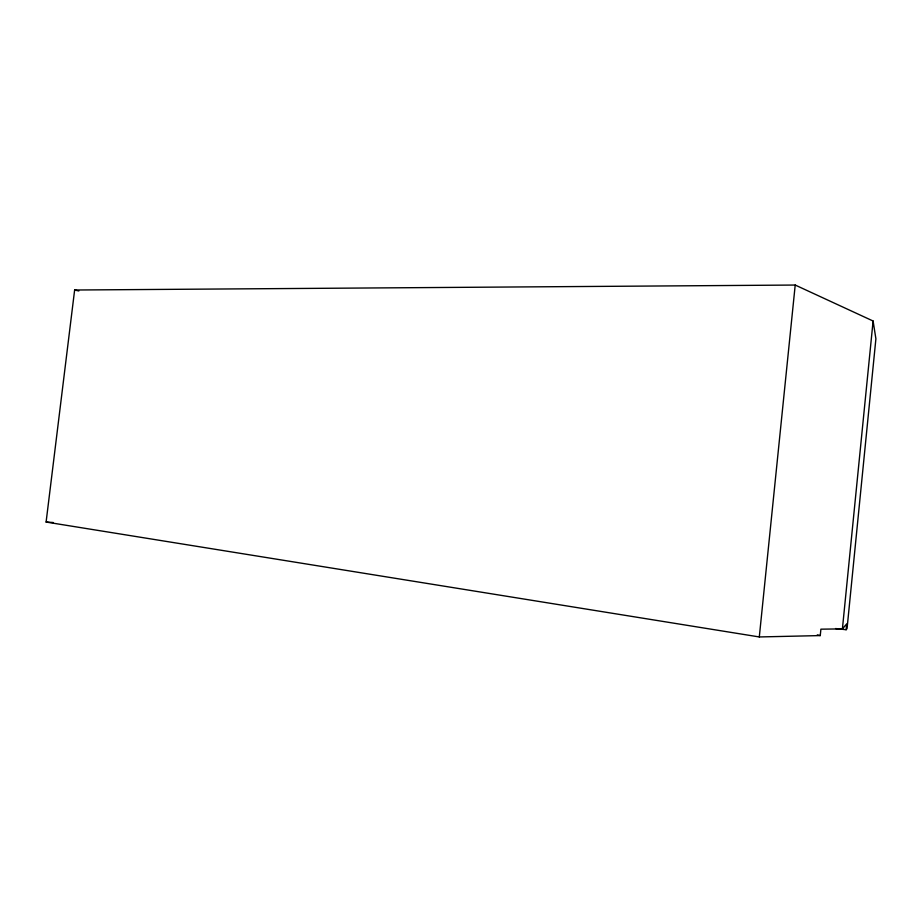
<?xml version="1.0" encoding="UTF-8"?>
<svg xmlns="http://www.w3.org/2000/svg" width="922" height="922" viewBox="0 0 922 922"><rect width="100%" height="100%" fill="white"/><g stroke="black" fill="none" stroke-linecap="round" stroke-linejoin="round"><path stroke-width="1.38" d="M842.408 628.885L873.099 321.017L795.213 285.048L74.636 290.015L46.1 522.048L759.302 636.952L820.257 635.581L820.903 629.173L842.408 628.885L846.696 623.917L846.119 629.726L835.563 628.539M759.302 636.952L795.213 285.048M846.119 629.726L847.053 628.573L875.9 338.812L873.099 321.017M46.1 522.048L53.246 522.52M74.636 290.015L78.831 290.972M817.284 634.866L820.257 635.581"/></g></svg>
